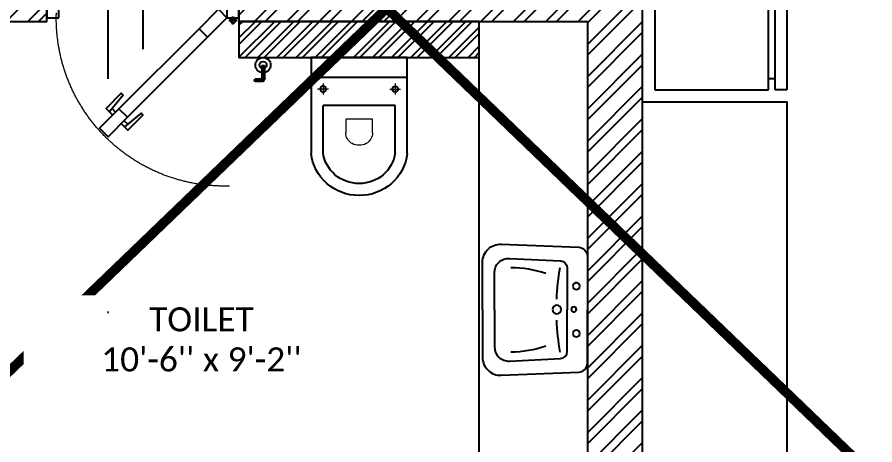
# Model space of a CAD drawing. Header units: millimetres. Extents: x -4760 to 87103, y -23275 to 20441.
# Drawn here: x 5937 to 9506, y 1253 to 3033 of the extents above; entities that cross this region are included whole.
import ezdxf
from ezdxf.enums import TextEntityAlignment as Align

# ---------------------------------------------------------------- set-up
doc = ezdxf.new("R2010")
doc.units = ezdxf.units.MM
doc.header["$LTSCALE"] = 150
doc.linetypes.add('ACAD_ISO10W100', pattern=[18, 12, -3, 0, -3])
doc.linetypes.add('DASHED', pattern=[19.05, 12.7, -6.35])
for name, color, linetype in [('ad-Door', 11, 'Continuous'), ('ad-Furniture', 8, 'Continuous'), ('ad-Ledge wall', 6, 'Continuous'), ('ad-Section Line', 2, 'Continuous'), ('ad-Text main', 7, 'Continuous'), ('ad-Text Main_Door&window Label', 7, 'Continuous'), ('ad-Toilet fixtures', 8, 'Continuous'), ('ad-Wall', 240, 'Continuous'), ('ad-Wall hatch', 8, 'Continuous')]:
    doc.layers.add(name, color=color, linetype=linetype)
doc.layers.add('ad-Primary Roof', color=5, linetype='Continuous', true_color=0x0000ff)
doc.styles.add('ARIAL', font='arial.ttf')
doc.styles.add('New Text Style', font='arial.ttf', dxfattribs={"height": 100})
doc.styles.get("Standard").update_dxf_attribs({"font": 'calibril.ttf'})

# ---------------------------------------------------------------- blocks, each defined once
blk = doc.blocks.new('zw$F302')
at = {"layer": 'ad-Furniture'}
for points in [[(436.4, 0), (436.4, 198, 0.426121), (358.4, 272.8), (35.9, 259.8, 0.402405), (0, 222.4), (0, 0)], [(386.8, 0), (386.8, 153.8, 0.426121), (324.5, 213.7), (112.5, 203.2, 0.402405), (83.7, 173.3), (83.7, 0)], [(436.4, 0), (436.4, -198, -0.426121), (358.4, -272.8), (35.9, -259.8, -0.402405), (0, -222.4), (0, 0)], [(386.8, 0), (386.8, -153.8, -0.426121), (324.5, -213.7), (112.5, -203.2, -0.402405), (83.7, -173.3), (83.7, 0)]]:
    blk.add_lwpolyline(points, format="xyb", dxfattribs=at)
for centre, radius in [((46, 98.6), 14.1), ((56.6, 1.3), 10.6), ((127.4, 1.3), 17.7), ((46, -98.6), 14.1)]:
    blk.add_circle(centre, radius, dxfattribs=at)
for centre, radius, start, end in [((-831.2, 8.5), 959.2, 2.1045, 10.0784), ((322.6, -285.2), 461.6, 90.5074, 108.8514), ((-831.2, -8.5), 959.2, 349.9216, 357.8955), ((322.6, 285.2), 461.6, 251.1486, 269.4926)]:
    blk.add_arc(centre, radius, start, end, dxfattribs=at)
blk = doc.blocks.new('6 U T S R N_Typical Floor Plan$0$3BHK+_A$0$ad_Commode')
for p, q in [((399.7, 200), (0, 200)), ((0, 200), (0, -200)), ((81.7, -200), (81.7, 200)), ((396.5, 150), (199.8, 150)), ((199.8, 150), (199.8, -150)), ((396.5, -150), (199.8, -150)), ((0, -200), (399.7, -200))]:
    blk.add_line(p, q)
at = {"lineweight": 9}
for p, q in [((109.1, 150), (154.3, 150)), ((131.7, 127.4), (131.7, 172.6)), ((313.4, 55.1), (256.4, 55.1)), ((256.4, 55.1), (256.4, -55.1)), ((256.4, -55.1), (313.4, -55.1)), ((131.7, -127.4), (131.7, -172.6)), ((109.1, -150), (154.3, -150))]:
    blk.add_line(p, q, dxfattribs=at)
at = {"extrusion": (0, 0, -1)}
for centre, major_axis, ratio, start_param, end_param in [((379.8, 0), (0, 201), 0.969555, 0.102023, 3.039569), ((131.7, 150), (-8.69, 8.69), 1, 0.785398, 7.068583), ((379.9, 0), (0, 151), 0.959538, 0.1147, 3.026893), ((131.7, -150), (-8.69, -8.69), 1, 2.356194490171165, 8.639379797350752)]:
    blk.add_ellipse(centre, major_axis=major_axis, ratio=ratio, start_param=start_param, end_param=end_param, dxfattribs=at)
at = {"lineweight": 9, "extrusion": (0, 0, -1)}
blk.add_ellipse((316.7, 0), major_axis=(0, 55.2), ratio=0.889512, start_param=-0.06636, end_param=3.207953, dxfattribs=at)
blk = doc.blocks.new('Typical floor plan$0$239E All Floor Plans$0$ad_Faucet')
at = {"ltscale": 25}
h = blk.add_hatch(dxfattribs=at)
h.set_pattern_fill('ANSI31', color=256, style=0)
h.set_pattern_definition([(45, (608.51888, -980.84871), (-0.088388348, 0.088388348), [])])
h.paths.add_polyline_path([(1.79, 0.23, -0.101839), (1.84, 0, -0.082633), (1.8, -0.19), (2.48, -0.19, 0.038606), (2.49, 0, 0.047181), (2.47, 0.23)])
h.paths.add_polyline_path([(1.31, -0.19), (1.8, -0.19, 0.082633), (1.84, 0, 0.101839), (1.79, 0.23), (1.31, 0.23)])
h.paths.add_polyline_path([(2.47, 0.23, -0.047181), (2.49, 0, -0.038606), (2.48, -0.19), (3.3, -0.19, -0.414214), (3.59, -0.48), (3.59, -0.64), (3.59, -1.18, -0.836396), (3.92, -1.24), (3.92, -0.64), (3.92, -0.05, 0.414214), (3.63, 0.23)])
for p, q in [((1.31, -0.19), (1.31, 0.23)), ((1.31, 0.23), (3.63, 0.23)), ((1.31, -0.19), (3.3, -0.19)), ((3.59, -0.48), (3.59, -0.64)), ((3.59, -0.64), (3.59, -1.27)), ((3.92, -0.05), (3.92, -0.64)), ((3.92, -0.64), (3.92, -1.27))]:
    blk.add_line(p, q)
for centre, radius in [((1.25, 0), 1.25), ((1.25, 0), 0.591), ((3.75, -1.24), 0.173)]:
    blk.add_circle(centre, radius)
for centre in [(3.63, -0.05), (3.3, -0.48)]:
    blk.add_arc(centre, 0.288, 0, 90)
blk = doc.blocks.new('3BHK+_A$0$ad_Fridge')
for p, q in [((0, 1000.9), (0, 0)), ((474.7, 1000.9, 0), (0, 1000.9)), ((474.7, 0, 0), (474.7, 1000.9, 0)), ((502.2, 1000.9, 0), (502.2, 606.9, 0)), ((550.5, 1000.9, 0), (502.2, 1000.9, 0)), ((550.5, 606.9, 0), (550.5, 1000.9, 0)), ((502.2, 954.4, 0), (474.7, 954.4, 0)), ((502.2, 954.4, 0), (474.7, 954.4, 0)), ((577.9, 805.8, 0), (550.5, 805.8, 0)), ((577.9, 653.4, 0), (577.9, 805.8, 0)), ((502.2, 653.4, 0), (474.7, 653.4, 0)), ((550.5, 653.4, 0), (577.9, 653.4, 0)), ((502.2, 606.9, 0), (550.5, 606.9, 0)), ((502.2, 0, 0), (502.2, 581.4, 0)), ((502.2, 581.4, 0), (550.5, 581.4, 0)), ((550.5, 581.4, 0), (550.5, 0, 0)), ((502.2, 534.9, 0), (474.7, 534.9, 0)), ((550.5, 534.9, 0), (577.9, 534.9, 0)), ((577.9, 534.9, 0), (577.9, 382.5, 0)), ((577.9, 382.5, 0), (550.5, 382.5, 0)), ((502.2, 46.5, 0), (474.7, 46.5, 0)), ((0, 0), (474.7, 0, 0)), ((550.5, 0, 0), (502.2, 0, 0))]:
    blk.add_line(p, q)
blk = doc.blocks.new('zw$66EE')
at = {"layer": 'ad-Furniture'}
blk.add_lwpolyline([(8540, 2680), (9140, 2680), (9140, 230), (8540, 230)], close=True, dxfattribs=at)
at = {"layer": 'ad-Toilet fixtures'}
blk.add_lwpolyline([(8310, 1215), (7860, 1215), (7860, 3015), (8310, 3015)], close=True, dxfattribs=at)
at = {"layer": 'ad-Furniture', "xscale": 0.9990749306197567, "yscale": 0.9990749306197567, "zscale": 0.9990749306197567, "rotation": 359.9999999999998}
blk.add_blockref('3BHK+_A$0$ad_Fridge', (8590, 2730), dxfattribs=at)
at = {"layer": 'ad-Toilet fixtures', "xscale": 25.39999999990691, "yscale": 25.39999999990691, "zscale": 25.39999999990691, "rotation": 270}
blk.add_blockref('Typical floor plan$0$239E All Floor Plans$0$ad_Faucet', (6960, 2865), dxfattribs=at)
at = {"layer": 'ad-Toilet fixtures', "rotation": 270}
blk.add_blockref('6 U T S R N_Typical Floor Plan$0$3BHK+_A$0$ad_Commode', (7360, 2865), dxfattribs=at)
at = {"layer": 'ad-Toilet fixtures', "xscale": -1}
blk.add_blockref('zw$F302', (8310, 1815), dxfattribs=at)
blk = doc.blocks.new('zw$6540')
at = {"layer": 'ad-Text main', "insert": (6703.8, 1691.2), "char_height": 100, "width": 1380.84, "attachment_point": 5, "bg_fill": 2}
blk.add_mtext("TOILET\\P10'-6'' x 9'-2''", dxfattribs=at)
blk = doc.blocks.new('*U278')
for p, q in [((-463.3, 543.1), (-478.2, 528.2)), ((-528.5, 478), (-513.6, 492.9)), ((-8.3, 111.1), (-41.7, 111.1)), ((-25, 127.8), (-25, 94.4))]:
    blk.add_line(p, q)
for points in [[(-545, 595), (-464.2, 514.2), (-499.5, 478.8), (-580.3, 559.6)], [(-130.8, 180.8), (-464.2, 514.2), (-499.5, 478.8), (-166.2, 145.5)], [(-50, 100), (-130.8, 180.8), (-166.2, 145.5), (-85.4, 64.6)], [(-750, 100), (-750, 50), (-728.6, 50), (-728.6, 35.7), (-728.6, 0), (-800, 0), (-800, 100)], [(-50, 100), (0, 100), (0, 0), (-71.4, 0), (-71.4, 35.7), (-71.4, 50), (-50, 50)]]:
    blk.add_lwpolyline(points, close=True)
for points in [[(-490, 540), (-462.5, 567.5), (-399.7, 504.7), (-407.6, 496.8), (-476.2, 553.8)], [(-525.4, 504.7), (-552.8, 477.2), (-490, 414.3), (-482.2, 422.2), (-539.2, 490.8)]]:
    blk.add_lwpolyline(points)
blk.add_circle((-25, 111.1), 11.1)
at = {"color": 8, "linetype": 'DASHED', "lineweight": 0}
blk.add_arc((-62.1, 102.1), 698.3, 88.1881, 181.8119, dxfattribs=at)
at = {"layer": 'ad-Text Main_Door&window Label'}
blk.add_line((-400, -125), (-400, 230), dxfattribs=at)
blk.add_circle((-400.3, -245), 120, dxfattribs=at)
at = {"layer": 'ad-Text Main_Door&window Label', "style": 'New Text Style'}
blk.add_attdef('D1', text='', height=100, dxfattribs=at).set_placement((-400.3, -245), align=Align.MIDDLE_CENTER)
blk = doc.blocks.new('zw$6266')
at = {"layer": 'ad-Wall hatch', "transparency": 33554610}
h = blk.add_hatch(dxfattribs=at)
h.set_pattern_fill('ANSI32', color=256, scale=10)
h.set_pattern_definition([(45, (388744.33, 102900.03), (-67.35192, 67.35192), []), (45, (388789.235, 102900.03), (-67.35192, 67.35192), [])])
h.paths.add_polyline_path([(230, 8875), (230, 9105), (0, 9105), (0, 8645), (2830, 8645), (2830, 4745), (0, 4745), (0, 0), (9240, 0), (9240, 230), (8540, 230), (8540, 4745), (4780, 4745), (4780, 4515), (4995, 4515), (4995, 3930), (5110, 3930), (5110, 4630), (8310, 4630), (8310, 3130), (6860, 3130), (6860, 3015), (8310, 3015), (8310, 230), (5110, 230), (5110, 3015), (6060, 3015), (6060, 3130), (4995, 3130), (4995, 230), (230, 230), (230, 4515), (3880, 4515), (3880, 4745), (3060, 4745), (3060, 8875)])
at = {"layer": 'ad-Wall hatch'}
h = blk.add_hatch(dxfattribs=at)
h.set_pattern_fill('ANSI32', color=256, scale=150, angle=180)
h.set_pattern_definition([(45, (54228.004, -6007.24), (-39.774756, 39.774756), []), (45, (54254.52, -6007.24), (-39.774756, 39.774756), [])])
h.paths.add_polyline_path([(6860, 2865), (7860, 2865), (7860, 3015), (6860, 3015)])
at = {"layer": 'ad-Ledge wall'}
blk.add_lwpolyline([(6860, 2865), (7860, 2865), (7860, 3015), (6860, 3015)], close=True, dxfattribs=at)
at = {"layer": 'ad-Wall'}
blk.add_lwpolyline([(0, 0), (9240, 0), (9240, 230), (8540, 230), (8540, 4745), (4780, 4745), (4780, 4515), (4995, 4515), (4995, 3930), (5110, 3930), (5110, 4630), (8310, 4630), (8310, 3130), (6860, 3130), (6860, 3015), (8310, 3015), (8310, 230), (5110, 230), (5110, 3015), (6060, 3015), (6060, 3130), (4995, 3130), (4995, 230), (230, 230)], dxfattribs=at)
at = {"layer": 'ad-Door', "ltscale": 5}
ref = blk.add_blockref('*U278', (6860, 3130), dxfattribs=dict(at, xscale=-1, rotation=180))
ref.add_attrib('D1', 'D2', dxfattribs={"layer": 'ad-Text Main_Door&window Label', "height": 100, "style": 'New Text Style'}).set_placement((6459.7, 3375), align=Align.MIDDLE_CENTER)
blk = doc.blocks.new('A$Ca594aa6c')
at = {"layer": 'ad-Primary Roof', "linetype": 'DASHED', "ltscale": 2, "const_width": 40}
blk.add_lwpolyline([(12570, -15450), (2380, -15450), (7475, -10550)], close=True, dxfattribs=at)
blk = doc.blocks.new('1625W-Roof Plan')
at = {"rotation": 360}
blk.add_blockref('A$Ca594aa6c', (0, 13620), dxfattribs=at)
blk = doc.blocks.new('1625_West Villa')
at = {"layer": 'ad-Furniture'}
blk.add_blockref('zw$66EE', (0, 0), dxfattribs=at)
blk.add_blockref('zw$6266', (0, 0))
blk.add_blockref('1625W-Roof Plan', (0, 0))
at = {"layer": 'ad-Text main'}
blk.add_blockref('zw$6540', (0, 0), dxfattribs=at)
blk = doc.blocks.new('enuklfk')
at = {"layer": 'ad-Section Line', "linetype": 'ACAD_ISO10W100', "ltscale": 0.5}
blk.add_line((-3847.77, 0), (829.32, 0), dxfattribs=at)
at = {"layer": 'ad-Section Line', "linetype": 'Continuous', "style": 'ARIAL', "width": 0.8}
blk.add_attdef('SECTION-LETTER', text='', height=80, rotation=2340, dxfattribs=at).set_placement((916.85, 0), align=Align.MIDDLE)
blk = doc.blocks.new('A$Cc6252a0d')
at = {"layer": 'ad-Section Line', "xscale": 4.313292429215458, "yscale": 4.313292429215458, "zscale": 4.313292429215458, "rotation": 90}
blk.add_blockref('enuklfk', (6315.4, -71.1), dxfattribs=at)

msp = doc.modelspace()

# ---------------------------------------------------------------- block references
msp.add_blockref('1625_West Villa', (0, 0))

# ---------------------------------------------------------------- next in the draw order: block references
msp.add_blockref('A$Cc6252a0d', (0, 13620))

doc.saveas('drawing.dxf')
